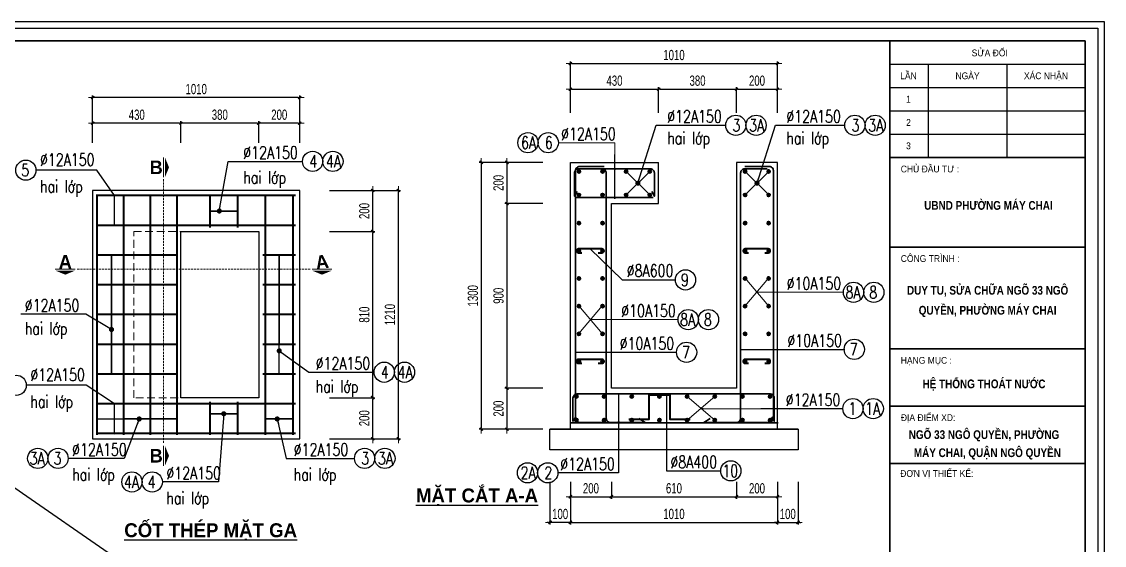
# Model space of a CAD drawing. Header units: inches. Extents: x 144032 to 217447, y 5454 to 57833.
# Drawn here: x 181920 to 187200, y 40183 to 42735 of the extents above; entities that cross this region are included whole.
import ezdxf
from ezdxf.enums import TextEntityAlignment as Align

# ---------------------------------------------------------------- set-up
doc = ezdxf.new("R2010")
doc.units = ezdxf.units.IN
doc.header["$MEASUREMENT"] = 0
doc.linetypes.add('HIDDEN', pattern=[0.375, 0.25, -0.125])
for name, color, linetype in [('BT7-THAY', 7, 'Continuous'), ('ENTTNTHIETKE1', 2, 'Continuous'), ('KHUNGTEN', 5, 'Continuous'), ('T.bao', 6, 'Continuous'), ('TXT', 5, 'Continuous')]:
    doc.layers.add(name, color=color, linetype=linetype)
doc.layers.add('KCS_Plotter', color=11, linetype='Continuous', plot=False)
for name, color, linetype, lineweight in [('LC Dim', 8, 'Continuous', 18), ('LC Hatch', 252, 'Continuous', 9), ('LC Khac', 4, 'Continuous', 9), ('LC MANH DUT', 35, 'HIDDEN', 5), ('LC Net dam 1', 30, 'Continuous', 30), ('LC Net dam2', 6, 'Continuous', 40), ('LC Net manh', 9, 'Continuous', 5), ('LC Net thay', 7, 'Continuous', 25), ('LC Text2', 7, 'Continuous', 25), ('THEP', 1, 'Continuous', 35)]:
    doc.layers.add(name, color=color, linetype=linetype, lineweight=lineweight)
doc.styles.add('HOATBIF', font='hoatbif.shx', dxfattribs={"width": 0.7})
doc.styles.add('LC 1', font='')
doc.styles.add('LC 3', font='vnsimli.shx', dxfattribs={"width": 0.75})
doc.styles.add('T2', font='', dxfattribs={"width": 0.8})
doc.styles.add('VnAvantH-B', font='')
doc.styles.get('LC 1').set_extended_font_data('.VnAvantH', bold=True)
doc.styles.get('T2').set_extended_font_data('.VnArialH')
doc.styles.get('VnAvantH-B').set_extended_font_data('.VnAvantH', bold=True)
doc.dimstyles.new('1-100(1-25)', dxfattribs={"dimscale": 25, "dimtxt": 2.5, "dimasz": 0.35, "dimexe": 0.5, "dimexo": 0, "dimgap": 0.8, "dimtad": 1, "dimdec": 0, "dimzin": 0, "dimdsep": 46, "dimtxsty": 'HOATBIF', "dimblk1": 'DOT', "dimblk2": 'DOT', "dimsah": 1, "dimcen": -1, "dimdle": 1, "dimclrd": 256, "dimclre": 256, "dimclrt": 4, "dimadec": 3, "dimazin": 2, "dimtfac": 0.333333, "dimtdec": 0, "dimtix": 1, "dimtmove": 2, "dimatfit": 3, "dimldrblk": 'DOT', "dimfxl": 1, "dimtvp": 0.833333, "dimtolj": 1, "dimtzin": 0, "dimarcsym": 0})

# ---------------------------------------------------------------- blocks, each defined once
blk = doc.blocks.new('TIEUDE2')
at = {"layer": 'LC Text2', "color": 7, "style": 'LC 1'}
blk.add_attdef('%%UTIªU§Ò', text='', height=3.5, dxfattribs=at).set_placement((0, 0), align=Align.BOTTOM_CENTER)
blk.add_attdef('TL', text='', height=2.2, dxfattribs=at).set_placement((0, -1.8), align=Align.TOP_CENTER)
blk = doc.blocks.new('*U197')
at = {"layer": 'LC Khac', "color": 1, "ltscale": 2}
for p, q in [((0, 485), (0, 0)), ((0, -5774), (0, -6260))]:
    blk.add_line(p, q, dxfattribs=at)
for points in [[(134, 243, 0, 471, 0), (37, 243, 275, 275, 0)], [(134, -6017, 0, 471, 0), (37, -6017, 275, 275, 0)]]:
    blk.add_lwpolyline(points, format="xyseb", dxfattribs=at)
at = {"layer": 'LC MANH DUT', "ltscale": 200}
blk.add_line((0, -49), (0, -5730), dxfattribs=at)
at = {"ltscale": 2, "style": 'LC 1'}
for p in [(-179, 243), (-179, -6017)]:
    blk.add_attdef('LC', text='', height=330, dxfattribs=at).set_placement(p, align=Align.MIDDLE_CENTER)
blk = doc.blocks.new('DOT')
at = {"layer": 'LC Dim'}
blk.add_line((-3, 0), (3, 0), dxfattribs=at)
at = {"layer": 'LC Dim', "color": 4}
blk.add_line((-1, -1), (1, 1), dxfattribs=at)
blk.add_lwpolyline([(0.5, 1), (-1, -0.5), (-0.5, -1), (1, 0.5)], close=True, dxfattribs=at)
blk = doc.blocks.new('*D198')
at = {"layer": 'Defpoints', "color": 0, "transparency": 16777216}
for p in [(183076, 42240.7), (183076, 42145.7), (183276, 42145.7)]:
    blk.add_point(p, dxfattribs=at)
at = {"layer": 'LC Dim', "lineweight": -2, "transparency": 16777216}
for p, q in [((183076, 42145.7), (183076, 42250.7)), ((183276, 42145.7), (183276, 42250.7)), ((183269, 42240.7), (183083, 42240.7))]:
    blk.add_line(p, q, dxfattribs=at)
at = {"layer": 'LC Dim', "lineweight": -2, "transparency": 16777216, "xscale": 7, "yscale": 7, "zscale": 7, "rotation": 180}
blk.add_blockref('DOT', (183076, 42240.7), dxfattribs=at)
at = {"layer": 'LC Dim', "lineweight": -2, "transparency": 16777216, "xscale": 7, "yscale": 7, "zscale": 7}
blk.add_blockref('DOT', (183276, 42240.7), dxfattribs=at)
at = {"layer": 'LC Dim', "color": 4, "transparency": 16777216, "insert": (183176, 42281.7), "char_height": 50, "attachment_point": 5, "style": 'HOATBIF'}
blk.add_mtext('\\A1;200', dxfattribs=at)
blk = doc.blocks.new('_Dot')
at = {"color": 0, "linetype": 'ByBlock', "lineweight": -2}
blk.add_line((-0.5, 0), (-1, 0), dxfattribs=at)
at = {"color": 0, "linetype": 'ByBlock', "const_width": 0.5}
blk.add_lwpolyline([(-0.25, 0, 1), (0.25, 0, 1)], format="xyb", close=True, dxfattribs=at)
blk = doc.blocks.new('*D199')
at = {"layer": 'Defpoints', "color": 0, "transparency": 16777216}
for p in [(182696, 42240.7), (182696, 42145.7), (183076, 42145.7)]:
    blk.add_point(p, dxfattribs=at)
at = {"layer": 'LC Dim', "lineweight": -2, "transparency": 16777216}
for p, q in [((182696, 42145.7), (182696, 42250.7)), ((183076, 42145.7), (183076, 42250.7)), ((183069, 42240.7), (182703, 42240.7))]:
    blk.add_line(p, q, dxfattribs=at)
at = {"layer": 'LC Dim', "lineweight": -2, "transparency": 16777216, "xscale": 7, "yscale": 7, "zscale": 7, "rotation": 180}
blk.add_blockref('DOT', (182696, 42240.7), dxfattribs=at)
at = {"layer": 'LC Dim', "lineweight": -2, "transparency": 16777216, "xscale": 7, "yscale": 7, "zscale": 7}
blk.add_blockref('DOT', (183076, 42240.7), dxfattribs=at)
at = {"layer": 'LC Dim', "color": 4, "transparency": 16777216, "insert": (182886, 42281.7), "char_height": 50, "attachment_point": 5, "style": 'HOATBIF'}
blk.add_mtext('\\A1;380', dxfattribs=at)
blk = doc.blocks.new('*D200')
at = {"layer": 'Defpoints', "color": 0, "transparency": 16777216}
for p in [(182266, 42240.7), (182266, 42145.7), (182696, 42145.7)]:
    blk.add_point(p, dxfattribs=at)
at = {"layer": 'LC Dim', "lineweight": -2, "transparency": 16777216}
for p, q in [((182266, 42145.7), (182266, 42250.7)), ((182696, 42145.7), (182696, 42250.7)), ((182689, 42240.7), (182273, 42240.7))]:
    blk.add_line(p, q, dxfattribs=at)
at = {"layer": 'LC Dim', "lineweight": -2, "transparency": 16777216, "xscale": 7, "yscale": 7, "zscale": 7, "rotation": 180}
blk.add_blockref('DOT', (182266, 42240.7), dxfattribs=at)
at = {"layer": 'LC Dim', "lineweight": -2, "transparency": 16777216, "xscale": 7, "yscale": 7, "zscale": 7}
blk.add_blockref('DOT', (182696, 42240.7), dxfattribs=at)
at = {"layer": 'LC Dim', "color": 4, "transparency": 16777216, "insert": (182481, 42281.7), "char_height": 50, "attachment_point": 5, "style": 'HOATBIF'}
blk.add_mtext('\\A1;430', dxfattribs=at)
blk = doc.blocks.new('*D201')
at = {"layer": 'Defpoints', "color": 0, "transparency": 16777216}
for p in [(182266, 42365.7), (182266, 42145.7), (183276, 42145.7)]:
    blk.add_point(p, dxfattribs=at)
at = {"layer": 'LC Dim', "lineweight": -2, "transparency": 16777216}
for p, q in [((182266, 42145.7), (182266, 42375.7)), ((183269, 42365.7), (182273, 42365.7)), ((183276, 42145.7), (183276, 42375.7))]:
    blk.add_line(p, q, dxfattribs=at)
at = {"layer": 'LC Dim', "lineweight": -2, "transparency": 16777216, "xscale": 7, "yscale": 7, "zscale": 7, "rotation": 180}
blk.add_blockref('DOT', (182266, 42365.7), dxfattribs=at)
at = {"layer": 'LC Dim', "lineweight": -2, "transparency": 16777216, "xscale": 7, "yscale": 7, "zscale": 7}
blk.add_blockref('DOT', (183276, 42365.7), dxfattribs=at)
at = {"layer": 'LC Dim', "color": 4, "transparency": 16777216, "insert": (182771, 42406.7), "char_height": 50, "attachment_point": 5, "style": 'HOATBIF'}
blk.add_mtext('\\A1;1010', dxfattribs=at)
blk = doc.blocks.new('*D202')
at = {"layer": 'Defpoints', "color": 0, "transparency": 16777216}
for p in [(183421, 40902.7), (183632, 40902.7), (183421, 40702.7)]:
    blk.add_point(p, dxfattribs=at)
at = {"layer": 'LC Dim', "lineweight": -2, "transparency": 16777216}
for p, q in [((183421, 40902.7), (183642, 40902.7)), ((183632, 40709.7), (183632, 40895.7)), ((183421, 40702.7), (183642, 40702.7))]:
    blk.add_line(p, q, dxfattribs=at)
at = {"layer": 'LC Dim', "lineweight": -2, "transparency": 16777216, "xscale": 7, "yscale": 7, "zscale": 7}
for p, rotation in [((183632, 40902.7), 90), ((183632, 40702.7), 270)]:
    blk.add_blockref('DOT', p, dxfattribs=dict(at, rotation=rotation))
at = {"layer": 'LC Dim', "color": 4, "transparency": 16777216, "insert": (183591, 40802.7), "char_height": 50, "attachment_point": 5, "rotation": 90, "style": 'HOATBIF'}
blk.add_mtext('\\A1;200', dxfattribs=at)
blk = doc.blocks.new('*D203')
at = {"layer": 'Defpoints', "color": 0, "transparency": 16777216}
for p in [(183421, 41712.7), (183632, 41712.7), (183421, 40902.7)]:
    blk.add_point(p, dxfattribs=at)
at = {"layer": 'LC Dim', "lineweight": -2, "transparency": 16777216}
for p, q in [((183421, 41712.7), (183642, 41712.7)), ((183632, 40909.7), (183632, 41705.7)), ((183421, 40902.7), (183642, 40902.7))]:
    blk.add_line(p, q, dxfattribs=at)
at = {"layer": 'LC Dim', "lineweight": -2, "transparency": 16777216, "xscale": 7, "yscale": 7, "zscale": 7}
for p, rotation in [((183632, 41712.7), 90), ((183632, 40902.7), 270)]:
    blk.add_blockref('DOT', p, dxfattribs=dict(at, rotation=rotation))
at = {"layer": 'LC Dim', "color": 4, "transparency": 16777216, "insert": (183591, 41307.7), "char_height": 50, "attachment_point": 5, "rotation": 90, "style": 'HOATBIF'}
blk.add_mtext('\\A1;810', dxfattribs=at)
blk = doc.blocks.new('*D204')
at = {"layer": 'Defpoints', "color": 0, "transparency": 16777216}
for p in [(183421, 41912.7), (183632, 41912.7), (183421, 41712.7)]:
    blk.add_point(p, dxfattribs=at)
at = {"layer": 'LC Dim', "lineweight": -2, "transparency": 16777216}
for p, q in [((183421, 41912.7), (183642, 41912.7)), ((183632, 41719.7), (183632, 41905.7)), ((183421, 41712.7), (183642, 41712.7))]:
    blk.add_line(p, q, dxfattribs=at)
at = {"layer": 'LC Dim', "lineweight": -2, "transparency": 16777216, "xscale": 7, "yscale": 7, "zscale": 7}
for p, rotation in [((183632, 41912.7), 90), ((183632, 41712.7), 270)]:
    blk.add_blockref('DOT', p, dxfattribs=dict(at, rotation=rotation))
at = {"layer": 'LC Dim', "color": 4, "transparency": 16777216, "insert": (183591, 41812.7), "char_height": 50, "attachment_point": 5, "rotation": 90, "style": 'HOATBIF'}
blk.add_mtext('\\A1;200', dxfattribs=at)
blk = doc.blocks.new('*D205')
at = {"layer": 'Defpoints', "color": 0, "transparency": 16777216}
for p in [(183421, 41912.7), (183757, 41912.7), (183421, 40702.7)]:
    blk.add_point(p, dxfattribs=at)
at = {"layer": 'LC Dim', "lineweight": -2, "transparency": 16777216}
for p, q in [((183421, 41912.7), (183767, 41912.7)), ((183757, 40709.7), (183757, 41905.7)), ((183421, 40702.7), (183767, 40702.7))]:
    blk.add_line(p, q, dxfattribs=at)
at = {"layer": 'LC Dim', "lineweight": -2, "transparency": 16777216, "xscale": 7, "yscale": 7, "zscale": 7}
for p, rotation in [((183757, 41912.7), 90), ((183757, 40702.7), 270)]:
    blk.add_blockref('DOT', p, dxfattribs=dict(at, rotation=rotation))
at = {"layer": 'LC Dim', "color": 4, "transparency": 16777216, "insert": (183716, 41307.7), "char_height": 50, "attachment_point": 5, "rotation": 90, "style": 'HOATBIF'}
blk.add_mtext('\\A1;1210', dxfattribs=at)
blk = doc.blocks.new('*U6')
at = {"layer": 'THEP', "ltscale": 0.2}
blk.add_hatch(color=256, dxfattribs=at).paths.add_polyline_path([(0, -8, 1), (0, 8, 1)])
blk.add_circle((0, 0), 8, dxfattribs=at)
blk = doc.blocks.new('*U206')
at = {"layer": 'LC Hatch', "color": 0, "linetype": 'ByBlock', "lineweight": -2, "transparency": 16777216}
for p in [(0, 57.5), (0, -57.5)]:
    blk.add_blockref('*U6', p, dxfattribs=at)
blk = doc.blocks.new('*U207')
at = {"layer": 'LC Dim', "color": 0, "linetype": 'ByBlock', "lineweight": -2, "transparency": 16777216}
for p in [(0, 0), (135, 0), (270, 0), (405, 0), (540, 0), (675, 0), (810, 0), (945, 0)]:
    blk.add_blockref('*U206', p, dxfattribs=at)
blk = doc.blocks.new('*U208')
at = {"layer": 'LC Hatch', "color": 0, "linetype": 'ByBlock', "lineweight": -2, "transparency": 16777216}
for p in [(0, 57.5), (0, -57.5)]:
    blk.add_blockref('*U6', p, dxfattribs=at)
blk = doc.blocks.new('*U209')
at = {"layer": 'LC Dim', "color": 0, "linetype": 'ByBlock', "lineweight": -2, "transparency": 16777216}
for p in [(0, 0), (135, 0), (270, 0), (405, 0), (540, 0), (675, 0)]:
    blk.add_blockref('*U208', p, dxfattribs=at)
blk = doc.blocks.new('*U210')
at = {"layer": 'LC Hatch', "color": 0, "linetype": 'ByBlock', "lineweight": -2, "transparency": 16777216}
for p in [(0, 57.5), (0, -57.5)]:
    blk.add_blockref('*U6', p, dxfattribs=at)
blk = doc.blocks.new('*U211')
at = {"layer": 'LC Dim', "color": 0, "linetype": 'ByBlock', "lineweight": -2, "transparency": 16777216}
for p in [(0, 0), (135, 0), (270, 0), (405, 0), (540, 0), (675, 0)]:
    blk.add_blockref('*U210', p, dxfattribs=at)
blk = doc.blocks.new('*U8')
at = {"layer": 'THEP', "ltscale": 0.2}
blk.add_hatch(color=256, dxfattribs=at).paths.add_polyline_path([(0, -8, 1), (0, 8, 1)])
blk.add_circle((0, 0), 8, dxfattribs=at)
blk = doc.blocks.new('*U9')
at = {"layer": 'LC Hatch', "color": 0, "linetype": 'ByBlock', "lineweight": -2, "transparency": 16777216}
for p in [(0, 115), (0, 0)]:
    blk.add_blockref('*U8', p, dxfattribs=at)
blk = doc.blocks.new('*U7')
at = {"layer": 'LC Net dam2', "ltscale": 0.2}
blk.add_lwpolyline([(-39.8, -9.5), (-56.7, -9.5, -1), (-56.7, 9.5), (56.7, 9.5, -1), (56.7, -9.5), (39.8, -9.5)], format="xyb", dxfattribs=at)
blk = doc.blocks.new('*D514')
at = {"layer": 'Defpoints', "color": 0, "transparency": 16777216}
for p in [(185025.9, 42406.6), (184595.9, 42290.6), (185025.9, 42290.6)]:
    blk.add_point(p, dxfattribs=at)
at = {"layer": 'LC Dim', "lineweight": -2, "transparency": 16777216}
for p, q in [((184595.9, 42290.6), (184595.9, 42416.6)), ((184602.9, 42406.6), (185018.9, 42406.6)), ((185025.9, 42290.6), (185025.9, 42416.6))]:
    blk.add_line(p, q, dxfattribs=at)
at = {"layer": 'LC Dim', "lineweight": -2, "transparency": 16777216, "xscale": 7, "yscale": 7, "zscale": 7, "rotation": 180}
blk.add_blockref('DOT', (184595.9, 42406.6), dxfattribs=at)
at = {"layer": 'LC Dim', "lineweight": -2, "transparency": 16777216, "xscale": 7, "yscale": 7, "zscale": 7}
blk.add_blockref('DOT', (185025.9, 42406.6), dxfattribs=at)
at = {"layer": 'LC Dim', "color": 4, "transparency": 16777216, "insert": (184810.9, 42447.6), "char_height": 50, "attachment_point": 5, "style": 'HOATBIF'}
blk.add_mtext('\\A1;430', dxfattribs=at)
blk = doc.blocks.new('*D515')
at = {"layer": 'Defpoints', "color": 0, "transparency": 16777216}
for p in [(185405.9, 42406.6), (185025.9, 42290.6), (185405.9, 42290.6)]:
    blk.add_point(p, dxfattribs=at)
at = {"layer": 'LC Dim', "lineweight": -2, "transparency": 16777216}
for p, q in [((185025.9, 42290.6), (185025.9, 42416.6)), ((185032.9, 42406.6), (185398.9, 42406.6)), ((185405.9, 42290.6), (185405.9, 42416.6))]:
    blk.add_line(p, q, dxfattribs=at)
at = {"layer": 'LC Dim', "lineweight": -2, "transparency": 16777216, "xscale": 7, "yscale": 7, "zscale": 7, "rotation": 180}
blk.add_blockref('DOT', (185025.9, 42406.6), dxfattribs=at)
at = {"layer": 'LC Dim', "lineweight": -2, "transparency": 16777216, "xscale": 7, "yscale": 7, "zscale": 7}
blk.add_blockref('DOT', (185405.9, 42406.6), dxfattribs=at)
at = {"layer": 'LC Dim', "color": 4, "transparency": 16777216, "insert": (185215.9, 42447.6), "char_height": 50, "attachment_point": 5, "style": 'HOATBIF'}
blk.add_mtext('\\A1;380', dxfattribs=at)
blk = doc.blocks.new('*D516')
at = {"layer": 'Defpoints', "color": 0, "transparency": 16777216}
for p in [(185605.9, 42406.6), (185405.9, 42290.6), (185605.9, 42290.6)]:
    blk.add_point(p, dxfattribs=at)
at = {"layer": 'LC Dim', "lineweight": -2, "transparency": 16777216}
for p, q in [((185405.9, 42290.6), (185405.9, 42416.6)), ((185412.9, 42406.6), (185598.9, 42406.6)), ((185605.9, 42290.6), (185605.9, 42416.6))]:
    blk.add_line(p, q, dxfattribs=at)
at = {"layer": 'LC Dim', "lineweight": -2, "transparency": 16777216, "xscale": 7, "yscale": 7, "zscale": 7, "rotation": 180}
blk.add_blockref('DOT', (185405.9, 42406.6), dxfattribs=at)
at = {"layer": 'LC Dim', "lineweight": -2, "transparency": 16777216, "xscale": 7, "yscale": 7, "zscale": 7}
blk.add_blockref('DOT', (185605.9, 42406.6), dxfattribs=at)
at = {"layer": 'LC Dim', "color": 4, "transparency": 16777216, "insert": (185505.9, 42447.6), "char_height": 50, "attachment_point": 5, "style": 'HOATBIF'}
blk.add_mtext('\\A1;200', dxfattribs=at)
blk = doc.blocks.new('*D517')
at = {"layer": 'Defpoints', "color": 0, "transparency": 16777216}
for p in [(185605.9, 42531.6), (184595.9, 42290.6), (185605.9, 42290.6)]:
    blk.add_point(p, dxfattribs=at)
at = {"layer": 'LC Dim', "lineweight": -2, "transparency": 16777216}
for p, q in [((184595.9, 42290.6), (184595.9, 42541.6)), ((184602.9, 42531.6), (185598.9, 42531.6)), ((185605.9, 42290.6), (185605.9, 42541.6))]:
    blk.add_line(p, q, dxfattribs=at)
at = {"layer": 'LC Dim', "lineweight": -2, "transparency": 16777216, "xscale": 7, "yscale": 7, "zscale": 7, "rotation": 180}
blk.add_blockref('DOT', (184595.9, 42531.6), dxfattribs=at)
at = {"layer": 'LC Dim', "lineweight": -2, "transparency": 16777216, "xscale": 7, "yscale": 7, "zscale": 7}
blk.add_blockref('DOT', (185605.9, 42531.6), dxfattribs=at)
at = {"layer": 'LC Dim', "color": 4, "transparency": 16777216, "insert": (185100.9, 42572.6), "char_height": 50, "attachment_point": 5, "style": 'HOATBIF'}
blk.add_mtext('\\A1;1010', dxfattribs=at)
blk = doc.blocks.new('*D518')
at = {"layer": 'Defpoints', "color": 0, "transparency": 16777216}
for p in [(184461.9, 42049.6), (184286.4, 41849.6), (184461.9, 41849.6)]:
    blk.add_point(p, dxfattribs=at)
at = {"layer": 'LC Dim', "lineweight": -2, "transparency": 16777216}
for p, q in [((184461.9, 42049.6), (184276.4, 42049.6)), ((184286.4, 42042.6), (184286.4, 41856.6)), ((184461.9, 41849.6), (184276.4, 41849.6))]:
    blk.add_line(p, q, dxfattribs=at)
at = {"layer": 'LC Dim', "lineweight": -2, "transparency": 16777216, "xscale": 7, "yscale": 7, "zscale": 7}
for p, rotation in [((184286.4, 42049.6), 90), ((184286.4, 41849.6), 270)]:
    blk.add_blockref('DOT', p, dxfattribs=dict(at, rotation=rotation))
at = {"layer": 'LC Dim', "color": 4, "transparency": 16777216, "insert": (184245.4, 41949.6), "char_height": 50, "attachment_point": 5, "rotation": 90, "style": 'HOATBIF'}
blk.add_mtext('\\A1;200', dxfattribs=at)
blk = doc.blocks.new('*D519')
at = {"layer": 'Defpoints', "color": 0, "transparency": 16777216}
for p in [(184461.9, 41849.6), (184286.4, 40949.6), (184461.9, 40949.6)]:
    blk.add_point(p, dxfattribs=at)
at = {"layer": 'LC Dim', "lineweight": -2, "transparency": 16777216}
for p, q in [((184461.9, 41849.6), (184276.4, 41849.6)), ((184286.4, 41842.6), (184286.4, 40956.6)), ((184461.9, 40949.6), (184276.4, 40949.6))]:
    blk.add_line(p, q, dxfattribs=at)
at = {"layer": 'LC Dim', "lineweight": -2, "transparency": 16777216, "xscale": 7, "yscale": 7, "zscale": 7}
for p, rotation in [((184286.4, 41849.6), 90), ((184286.4, 40949.6), 270)]:
    blk.add_blockref('DOT', p, dxfattribs=dict(at, rotation=rotation))
at = {"layer": 'LC Dim', "color": 4, "transparency": 16777216, "insert": (184245.4, 41399.6), "char_height": 50, "attachment_point": 5, "rotation": 90, "style": 'HOATBIF'}
blk.add_mtext('\\A1;900', dxfattribs=at)
blk = doc.blocks.new('*D520')
at = {"layer": 'Defpoints', "color": 0, "transparency": 16777216}
for p in [(184461.9, 40949.6), (184286.4, 40749.6), (184461.9, 40749.6)]:
    blk.add_point(p, dxfattribs=at)
at = {"layer": 'LC Dim', "lineweight": -2, "transparency": 16777216}
for p, q in [((184461.9, 40949.6), (184276.4, 40949.6)), ((184286.4, 40942.6), (184286.4, 40756.6)), ((184461.9, 40749.6), (184276.4, 40749.6))]:
    blk.add_line(p, q, dxfattribs=at)
at = {"layer": 'LC Dim', "lineweight": -2, "transparency": 16777216, "xscale": 7, "yscale": 7, "zscale": 7}
for p, rotation in [((184286.4, 40949.6), 90), ((184286.4, 40749.6), 270)]:
    blk.add_blockref('DOT', p, dxfattribs=dict(at, rotation=rotation))
at = {"layer": 'LC Dim', "color": 4, "transparency": 16777216, "insert": (184245.4, 40849.6), "char_height": 50, "attachment_point": 5, "rotation": 90, "style": 'HOATBIF'}
blk.add_mtext('\\A1;200', dxfattribs=at)
blk = doc.blocks.new('*D521')
at = {"layer": 'Defpoints', "color": 0, "transparency": 16777216}
for p in [(184461.9, 42049.6), (184161.4, 40749.6), (184461.9, 40749.6)]:
    blk.add_point(p, dxfattribs=at)
at = {"layer": 'LC Dim', "lineweight": -2, "transparency": 16777216}
for p, q in [((184461.9, 42049.6), (184151.4, 42049.6)), ((184161.4, 42042.6), (184161.4, 40756.6)), ((184461.9, 40749.6), (184151.4, 40749.6))]:
    blk.add_line(p, q, dxfattribs=at)
at = {"layer": 'LC Dim', "lineweight": -2, "transparency": 16777216, "xscale": 7, "yscale": 7, "zscale": 7}
for p, rotation in [((184161.4, 42049.6), 90), ((184161.4, 40749.6), 270)]:
    blk.add_blockref('DOT', p, dxfattribs=dict(at, rotation=rotation))
at = {"layer": 'LC Dim', "color": 4, "transparency": 16777216, "insert": (184120.4, 41399.6), "char_height": 50, "attachment_point": 5, "rotation": 90, "style": 'HOATBIF'}
blk.add_mtext('\\A1;1300', dxfattribs=at)
blk = doc.blocks.new('*D522')
at = {"layer": 'Defpoints', "color": 0, "transparency": 16777216}
for p in [(184595.9, 40492.5), (184795.9, 40492.5), (184795.9, 40420.1)]:
    blk.add_point(p, dxfattribs=at)
at = {"layer": 'LC Dim', "lineweight": -2, "transparency": 16777216}
for p, q in [((184595.9, 40492.5), (184595.9, 40410.1)), ((184795.9, 40492.5), (184795.9, 40410.1)), ((184602.9, 40420.1), (184788.9, 40420.1))]:
    blk.add_line(p, q, dxfattribs=at)
at = {"layer": 'LC Dim', "lineweight": -2, "transparency": 16777216, "xscale": 7, "yscale": 7, "zscale": 7, "rotation": 180}
blk.add_blockref('DOT', (184595.9, 40420.1), dxfattribs=at)
at = {"layer": 'LC Dim', "lineweight": -2, "transparency": 16777216, "xscale": 7, "yscale": 7, "zscale": 7}
blk.add_blockref('DOT', (184795.9, 40420.1), dxfattribs=at)
at = {"layer": 'LC Dim', "color": 4, "transparency": 16777216, "insert": (184695.9, 40461.1), "char_height": 50, "attachment_point": 5, "style": 'HOATBIF'}
blk.add_mtext('\\A1;200', dxfattribs=at)
blk = doc.blocks.new('*D523')
at = {"layer": 'Defpoints', "color": 0, "transparency": 16777216}
for p in [(184795.9, 40492.5), (185405.9, 40492.5), (185405.9, 40420.1)]:
    blk.add_point(p, dxfattribs=at)
at = {"layer": 'LC Dim', "lineweight": -2, "transparency": 16777216}
for p, q in [((184795.9, 40492.5), (184795.9, 40410.1)), ((185405.9, 40492.5), (185405.9, 40410.1)), ((184802.9, 40420.1), (185398.9, 40420.1))]:
    blk.add_line(p, q, dxfattribs=at)
at = {"layer": 'LC Dim', "lineweight": -2, "transparency": 16777216, "xscale": 7, "yscale": 7, "zscale": 7, "rotation": 180}
blk.add_blockref('DOT', (184795.9, 40420.1), dxfattribs=at)
at = {"layer": 'LC Dim', "lineweight": -2, "transparency": 16777216, "xscale": 7, "yscale": 7, "zscale": 7}
blk.add_blockref('DOT', (185405.9, 40420.1), dxfattribs=at)
at = {"layer": 'LC Dim', "color": 4, "transparency": 16777216, "insert": (185100.9, 40461.1), "char_height": 50, "attachment_point": 5, "style": 'HOATBIF'}
blk.add_mtext('\\A1;610', dxfattribs=at)
blk = doc.blocks.new('*D524')
at = {"layer": 'Defpoints', "color": 0, "transparency": 16777216}
for p in [(185405.9, 40492.5), (185605.9, 40492.5), (185605.9, 40420.1)]:
    blk.add_point(p, dxfattribs=at)
at = {"layer": 'LC Dim', "lineweight": -2, "transparency": 16777216}
for p, q in [((185405.9, 40492.5), (185405.9, 40410.1)), ((185605.9, 40492.5), (185605.9, 40410.1)), ((185412.9, 40420.1), (185598.9, 40420.1))]:
    blk.add_line(p, q, dxfattribs=at)
at = {"layer": 'LC Dim', "lineweight": -2, "transparency": 16777216, "xscale": 7, "yscale": 7, "zscale": 7, "rotation": 180}
blk.add_blockref('DOT', (185405.9, 40420.1), dxfattribs=at)
at = {"layer": 'LC Dim', "lineweight": -2, "transparency": 16777216, "xscale": 7, "yscale": 7, "zscale": 7}
blk.add_blockref('DOT', (185605.9, 40420.1), dxfattribs=at)
at = {"layer": 'LC Dim', "color": 4, "transparency": 16777216, "insert": (185505.9, 40461.1), "char_height": 50, "attachment_point": 5, "style": 'HOATBIF'}
blk.add_mtext('\\A1;200', dxfattribs=at)
blk = doc.blocks.new('*D525')
at = {"layer": 'Defpoints', "color": 0, "transparency": 16777216}
for p in [(184595.9, 40492.5), (185605.9, 40492.5), (185605.9, 40295.1)]:
    blk.add_point(p, dxfattribs=at)
at = {"layer": 'LC Dim', "lineweight": -2, "transparency": 16777216}
for p, q in [((184595.9, 40492.5), (184595.9, 40285.1)), ((185605.9, 40492.5), (185605.9, 40285.1)), ((184602.9, 40295.1), (185598.9, 40295.1))]:
    blk.add_line(p, q, dxfattribs=at)
at = {"layer": 'LC Dim', "lineweight": -2, "transparency": 16777216, "xscale": 7, "yscale": 7, "zscale": 7, "rotation": 180}
blk.add_blockref('DOT', (184595.9, 40295.1), dxfattribs=at)
at = {"layer": 'LC Dim', "lineweight": -2, "transparency": 16777216, "xscale": 7, "yscale": 7, "zscale": 7}
blk.add_blockref('DOT', (185605.9, 40295.1), dxfattribs=at)
at = {"layer": 'LC Dim', "color": 4, "transparency": 16777216, "insert": (185100.9, 40336.1), "char_height": 50, "attachment_point": 5, "style": 'HOATBIF'}
blk.add_mtext('\\A1;1010', dxfattribs=at)
blk = doc.blocks.new('*D526')
at = {"layer": 'Defpoints', "color": 0, "transparency": 16777216}
for p in [(185605.9, 40492.5), (185705.9, 40492.5), (185705.9, 40295.1)]:
    blk.add_point(p, dxfattribs=at)
at = {"layer": 'LC Dim', "lineweight": -2, "transparency": 16777216}
for p, q in [((185605.9, 40492.5), (185605.9, 40285.1)), ((185705.9, 40492.5), (185705.9, 40285.1)), ((185598.9, 40295.1), (185591.9, 40295.1)), ((185605.9, 40295.1), (185705.9, 40295.1)), ((185712.9, 40295.1), (185719.9, 40295.1))]:
    blk.add_line(p, q, dxfattribs=at)
at = {"layer": 'LC Dim', "lineweight": -2, "transparency": 16777216, "xscale": 7, "yscale": 7, "zscale": 7}
blk.add_blockref('DOT', (185605.9, 40295.1), dxfattribs=at)
at = {"layer": 'LC Dim', "lineweight": -2, "transparency": 16777216, "xscale": 7, "yscale": 7, "zscale": 7, "rotation": 180}
blk.add_blockref('DOT', (185705.9, 40295.1), dxfattribs=at)
at = {"layer": 'LC Dim', "color": 4, "transparency": 16777216, "insert": (185655.9, 40336.1), "char_height": 50, "attachment_point": 5, "style": 'HOATBIF'}
blk.add_mtext('\\A1;100', dxfattribs=at)
blk = doc.blocks.new('*D527')
at = {"layer": 'Defpoints', "color": 0, "transparency": 16777216}
for p in [(184495.9, 40492.5), (184595.9, 40492.5), (184495.9, 40295.1)]:
    blk.add_point(p, dxfattribs=at)
at = {"layer": 'LC Dim', "lineweight": -2, "transparency": 16777216}
for p, q in [((184495.9, 40492.5), (184495.9, 40285.1)), ((184595.9, 40492.5), (184595.9, 40285.1)), ((184488.9, 40295.1), (184481.9, 40295.1)), ((184595.9, 40295.1), (184495.9, 40295.1)), ((184602.9, 40295.1), (184609.9, 40295.1))]:
    blk.add_line(p, q, dxfattribs=at)
at = {"layer": 'LC Dim', "lineweight": -2, "transparency": 16777216, "xscale": 7, "yscale": 7, "zscale": 7}
blk.add_blockref('DOT', (184495.9, 40295.1), dxfattribs=at)
at = {"layer": 'LC Dim', "lineweight": -2, "transparency": 16777216, "xscale": 7, "yscale": 7, "zscale": 7, "rotation": 180}
blk.add_blockref('DOT', (184595.9, 40295.1), dxfattribs=at)
at = {"layer": 'LC Dim', "color": 4, "transparency": 16777216, "insert": (184545.9, 40336.1), "char_height": 50, "attachment_point": 5, "style": 'HOATBIF'}
blk.add_mtext('\\A1;100', dxfattribs=at)
blk = doc.blocks.new('*U529')
at = {"layer": 'LC Khac', "color": 1, "ltscale": 2}
for p, q in [((0, 485), (0, 0)), ((0, -6542), (0, -7028))]:
    blk.add_line(p, q, dxfattribs=at)
for points in [[(134, 243, 0, 471, 0), (37, 243, 275, 275, 0)], [(134, -6785, 0, 471, 0), (37, -6785, 275, 275, 0)]]:
    blk.add_lwpolyline(points, format="xyseb", dxfattribs=at)
at = {"layer": 'LC MANH DUT', "ltscale": 200}
blk.add_line((0, -49), (0, -6499), dxfattribs=at)
at = {"ltscale": 2, "style": 'LC 1'}
for p in [(-179, 243), (-179, -6785)]:
    blk.add_attdef('LC', text='', height=330, dxfattribs=at).set_placement(p, align=Align.MIDDLE_CENTER)
blk = doc.blocks.new('khung vpn')
at = {"layer": 'Defpoints'}
for p, q in [((52556.46, -4195.446), (52498.758, -4195.446)), ((52556.46, -4235.276), (52556.46, -4195.446))]:
    blk.add_line(p, q, dxfattribs=at)
at = {"layer": 'KHUNGTEN'}
blk.add_lwpolyline([(52556.243, -4234.885), (52502.048, -4234.885), (52502.048, -4195.662), (52556.243, -4195.662)], close=True, dxfattribs=at)
at = {"layer": 'T.bao'}
for p, q in [((52549.443, -4196.835), (52555.832, -4196.835)), ((52550.703, -4196.835), (52550.703, -4199.885)), ((52553.267, -4196.835), (52553.267, -4199.885)), ((52549.443, -4197.598), (52555.832, -4197.598)), ((52549.443, -4198.36), (52555.832, -4198.36)), ((52549.443, -4199.123), (52555.832, -4199.123))]:
    blk.add_line(p, q, dxfattribs=at)
at = {"layer": 'THEP'}
for p, q in [((52549.443, -4199.885), (52555.832, -4199.885)), ((52549.443, -4202.81), (52555.832, -4202.81)), ((52549.443, -4206.138), (52555.832, -4206.138)), ((52549.443, -4208.009), (52555.832, -4208.009)), ((52549.443, -4209.881), (52555.832, -4209.881))]:
    blk.add_line(p, q, dxfattribs=at)
for points in [[(52555.832, -4234.474), (52502.459, -4234.474), (52502.459, -4196.073), (52555.832, -4196.073)], [(52555.832, -4196.073), (52555.832, -4234.474), (52549.443, -4234.474), (52549.443, -4196.073)]]:
    blk.add_lwpolyline(points, close=True, dxfattribs=at)
at = {"layer": 'TXT', "linetype": 'Continuous'}
blk.add_line((52555.832, -4196.073), (52555.832, -4234.474), dxfattribs=at)
at = {"layer": 'BT7-THAY', "linetype": 'ByBlock', "style": 'VnAvantH-B', "width": 0.85}
for s, p in [('ubnd ph\xadêng m¸y chai', (52552.67, -4201.592)), ('hÖ thèng tho¸t n\xadíc', (52552.525, -4207.424)), ('ngâ 33 ng« quyÒn, PH¦êNG', (52552.525, -4209.082)), ('m¸y chai, quËn ng« quyÒn', (52552.634, -4209.673))]:
    blk.add_text(s, height=0.28512, dxfattribs=at).set_placement(p, align=Align.CENTER)
at = {"layer": 'BT7-THAY', "insert": (52552.643, -4204.081), "char_height": 0.28512, "width": 6.5241, "attachment_point": 2, "line_spacing_factor": 1.372151, "style": 'VnAvantH-B'}
blk.add_mtext('{\\W0.85;duy tu, söa ch÷a NGâ 33 ng« quyÒn, PH¦êNG m¸y chai}', dxfattribs=at)
at = {"layer": 'TXT', "linetype": 'Continuous', "style": 'T2', "width": 0.9}
for s, height, p in [('söa ®æi', 0.2218, (52552.713, -4196.577)), ('lÇn', 0.2218, (52550.054, -4197.326)), ('ngµy', 0.2218, (52551.985, -4197.326)), ('x¸c nhËn', 0.2218, (52554.55, -4197.326)), ('1', 0.222, (52550.054, -4198.089)), ('2', 0.222, (52550.054, -4198.851)), ('3', 0.222, (52550.054, -4199.614))]:
    blk.add_text(s, height=height, dxfattribs=at).set_placement(p, align=Align.CENTER)
for s, height, p in [('chñ ®Çu t\xad :', 0.22181, (52549.802, -4200.371)), ('c«ng tr×nh :', 0.22181, (52549.802, -4203.296)), ('h¹ng môc :', 0.2218, (52549.802, -4206.623)), ('®Þa ®iÓm xd:', 0.22181, (52549.806, -4208.494)), ('®¬n vÞ thiÕt kÕ:', 0.22181, (52549.785, -4210.32))]:
    blk.add_text(s, height=height, dxfattribs=at).set_placement(p)

msp = doc.modelspace()

# ---------------------------------------------------------------- linework, layer by layer
at = {"layer": 'KCS_Plotter'}
msp.add_line((178594.4, 42735.4), (187199.7, 36795.1), dxfattribs=at)
at = {"layer": 'LC Dim'}
for p, q in [((184812, 42145.7), (184537.1, 42145.7)), ((184812, 41874.9), (184812, 42145.7)), ((184867.7, 42005.8), (184982.7, 41890.8)), ((184867.7, 41890.8), (184982.7, 42005.8)), ((185448.4, 42005.8), (185563.4, 41890.8)), ((185448.4, 41890.8), (185563.4, 42005.8)), ((185500.6, 41416.5), (185927.6, 41416.5)), ((184694, 41283.5), (185121, 41283.5)), ((185165, 40908.9), (185300, 40793.9)), ((185165, 40793.9), (185300, 40908.9)), ((185524.1, 40849.5), (185924.6, 40849.5))]:
    msp.add_line(p, q, dxfattribs=at)
for points in [[(185447.4, 41486.1), (185562.4, 41351.1)], [(185447.4, 41351.1), (185562.4, 41486.1)], [(184636.5, 41351), (184751.5, 41216)], [(184636.5, 41216), (184751.5, 41351)]]:
    msp.add_lwpolyline(points, dxfattribs=at)
at = {"layer": 'LC MANH DUT', "ltscale": 150}
msp.add_lwpolyline([(183076, 40902.7), (182466, 40902.7), (182466, 41712.7), (183076, 41712.7)], close=True, dxfattribs=at)
at = {"layer": 'LC Net dam 1'}
for points in [[(184595.9, 40749.6), (184595.9, 42049.6)], [(184595.9, 42049.6), (185025.9, 42049.6)], [(185605.9, 40749.6), (185605.9, 42049.6), (185405.9, 42049.6), (185405.9, 40949.6), (184795.9, 40949.6), (184795.9, 41849.6), (185025.9, 41849.6), (185025.9, 42049.6)], [(185705.9, 40749.6), (184495.9, 40749.6), (185705.9, 40749.6), (185705.9, 40649.6), (184495.9, 40649.6), (184495.9, 40749.6)]]:
    msp.add_lwpolyline(points, dxfattribs=at)
at = {"layer": 'LC Net dam2'}
for p, q in [((182286, 41892.7), (182286, 40722.7)), ((183256, 41887.7), (182286, 41887.7)), ((182416, 41892.7), (182416, 40722.7)), ((182546, 41892.7), (182546, 40722.7)), ((182676, 41892.7), (182676, 40722.7)), ((182838, 41892.7), (182838, 41732.7)), ((182973, 41892.7), (182973, 41732.7)), ((183108, 41892.7), (183108, 40722.7)), ((183243, 41892.7), (183243, 40722.7)), ((183256, 41742.7), (182286, 41742.7)), ((182676, 41597.7), (182286, 41597.7)), ((183256, 41597.7), (183096, 41597.7)), ((182676, 41452.7), (182286, 41452.7)), ((183256, 41452.7), (183096, 41452.7)), ((182676, 41307.7), (182286, 41307.7)), ((183256, 41307.7), (183096, 41307.7)), ((182676, 41162.7), (182286, 41162.7)), ((183256, 41162.7), (183096, 41162.7)), ((182676, 41017.7), (182286, 41017.7)), ((183256, 41017.7), (183096, 41017.7)), ((183256, 40872.7), (182286, 40872.7)), ((182838, 40882.7), (182838, 40722.7)), ((182973, 40882.7), (182973, 40722.7)), ((183256, 40727.7), (182286, 40727.7))]:
    msp.add_line(p, q, dxfattribs=at)
msp.add_lwpolyline([(184880.1, 40797.6), (184980.1, 40797.6), (184980.1, 40917.6), (185080.1, 40917.6), (185080.1, 40797.6), (185180.1, 40797.6)], dxfattribs=at)
at = {"layer": 'LC Net thay'}
msp.add_lwpolyline([(183276, 41912.7), (182266, 41912.7), (182266, 40702.7), (183276, 40702.7)], close=True, dxfattribs=at)
at = {"layer": 'LC Text2'}
msp.add_lwpolyline([(183076, 40902.7), (182696, 40902.7), (182696, 41712.7), (183076, 41712.7)], close=True, dxfattribs=at)
at = {"layer": 'LC Text2', "linetype": 'ByBlock'}
for centre in [(185402.6, 42230.4), (185501.3, 42230.4), (185983.3, 42230.4), (186082.1, 42230.4), (184388.9, 42145.7), (184487.7, 42145.7), (183338.9, 42054.7), (183437.7, 42054.7), (181940.2, 42011.7), (185157.3, 41477.1), (185976.9, 41416.5), (186075.7, 41416.5), (185170.4, 41283.5), (185269.2, 41283.5), (185980.4, 41138.6), (185162.5, 41124.1), (183687.9, 41027), (183786.7, 41027), (181893.1, 40963.2), (185974, 40849.5), (186072.8, 40849.5), (181998.3, 40607.2), (182097.1, 40607.2), (183592.4, 40607.2), (183691.2, 40607.2), (184386.7, 40536.8), (184485.5, 40536.8), (185378.2, 40546.4), (182457.7, 40492.2), (182556.5, 40492.2)]:
    msp.add_circle(centre, 49.4, dxfattribs=at)
at = {"layer": 'THEP', "ltscale": 0.2}
for p, q in [((184622.4, 41877.8), (184999, 41877.8)), ((184594.4, 40780.8), (185608.8, 40780.8))]:
    msp.add_line(p, q, dxfattribs=at)
for points in [[(184993.4, 41907.1), (185005.5, 41884.8), (185005.5, 41998.1, 0.414214), (184985.5, 42018.1), (184636.2, 42018.1, 0.414214), (184616.2, 41998.1), (184616.2, 41884.8), (184629.6, 41907.1)], [(184760.9, 42029.6), (184640.9, 42029.6, 0.414214), (184620.9, 42009.6), (184620.9, 40802.2, 0.414214), (184640.9, 40782.2), (184960.9, 40782.2), (184929.4, 40801.1)], [(184640.9, 42017.9), (184750.9, 42017.9, -0.414214), (184770.9, 41997.9), (184770.9, 40802.2, 0.414214), (184790.9, 40782.2)], [(185445.9, 42029.6), (185565.9, 42029.6, -0.414214), (185585.9, 42009.6), (185585.9, 40802.2, -0.414214), (185565.9, 40782.2), (185245.9, 40782.2), (185277.4, 40801.1)], [(185555.9, 42017.9), (185445.9, 42017.9, 0.414214), (185425.9, 41997.9), (185425.9, 40802.2, -0.414214), (185405.9, 40782.2)], [(185578.1, 40810.1), (185590.3, 40787.8), (185590.3, 40901.1, 0.414214), (185570.3, 40921.1), (184628.5, 40921.1, 0.414214), (184608.5, 40901.1), (184608.5, 40787.8), (184621.9, 40810.1)]]:
    msp.add_lwpolyline(points, format="xyb", dxfattribs=at)

# ---------------------------------------------------------------- block references
at = {"layer": 'ENTTNTHIETKE1', "color": 6, "xscale": 149.1374645994381, "yscale": 149.1374645994381, "zscale": 149.1374645994381}
msp.add_blockref('khung vpn', (-7650937.3, 668433.5), dxfattribs=at)
at = {"layer": 'LC Dim', "rotation": 90}
for name, p in [('*U209', (184695.2, 41079.1)), ('*U211', (185505.2, 41079.1))]:
    msp.add_blockref(name, p, dxfattribs=at)
at = {"layer": 'LC Dim', "color": 0, "linetype": 'ByBlock', "lineweight": -2, "transparency": 16777216, "xscale": -1}
for p in [(184691.9, 41618.5), (185504.4, 41618.5), (184691.9, 41080), (185504.4, 41080)]:
    msp.add_blockref('*U7', p, dxfattribs=at)
at = {"layer": 'LC Dim'}
msp.add_blockref('*U207', (184625, 40851.4), dxfattribs=at)
at = {"layer": 'LC Hatch'}
for p in [(184637.7, 41890.8), (184752.7, 41890.8), (184867.7, 41890.8), (184982.7, 41890.8), (185447.7, 41890.8), (185562.7, 41890.8)]:
    msp.add_blockref('*U9', p, dxfattribs=at)
at = {"layer": 'LC Net manh'}
ref = msp.add_blockref('*U529', (182611.6, 41977, 0), dxfattribs=dict(at, xscale=0.2000062016392883, yscale=0.2000062016392883, zscale=0.2000062016392883, rotation=359.999216292062))
ref.add_attrib('LC', 'b', dxfattribs={"layer": '0', "ltscale": 2, "height": 66, "style": 'LC 1'}).set_placement((182575.9, 40619.9, 0), align=Align.MIDDLE_CENTER)
ref.add_attrib('LC', 'b', dxfattribs={"layer": '0', "ltscale": 2, "height": 66, "style": 'LC 1'}).set_placement((182575.9, 42025.5, 0), align=Align.MIDDLE_CENTER)
ref = msp.add_blockref('*U197', (183335.9, 41529.2, 0), dxfattribs=dict(at, xscale=0.2000062016392883, yscale=0.2000062016392883, zscale=0.2000062016392883, rotation=269.999216292062))
ref.add_attrib('LC', 'A', dxfattribs={"layer": '0', "ltscale": 2, "height": 66, "style": 'LC 1'}).set_placement((182132.5, 41564.9, 0), align=Align.MIDDLE_CENTER)
ref.add_attrib('LC', 'A', dxfattribs={"layer": '0', "ltscale": 2, "height": 66, "rotation": 8, "style": 'LC 1'}).set_placement((183384.5, 41564.9, 0), align=Align.MIDDLE_CENTER)
at = {"layer": 'LC Text2'}
ref = msp.add_blockref('TIEUDE2', (184140.4, 40372.1, 0), dxfattribs=dict(at, xscale=20.00062016392256, yscale=20.00062016392256, zscale=20.00062016392256, rotation=359.999216292062))
ref.add_attrib('%%UTIªU§Ò', '%%UmÆt c¾t a-a', dxfattribs={"color": 7, "height": 67.925, "rotation": 359.9992, "style": 'LC 1'}).set_placement((184140.4, 40372.1), align=Align.BOTTOM_CENTER)
ref = msp.add_blockref('TIEUDE2', (182841.3, 40202.7, 0), dxfattribs=dict(at, xscale=20.00062016392256, yscale=20.00062016392256, zscale=20.00062016392256, rotation=359.999216292062))
ref.add_attrib('%%UTIªU§Ò', '%%Ucèt thÐp mÆt ga', dxfattribs={"color": 7, "height": 67.925, "rotation": 359.9992, "style": 'LC 1'}).set_placement((182841.3, 40202.7), align=Align.BOTTOM_CENTER)

# ---------------------------------------------------------------- texts
at = {"layer": 'LC Text2', "linetype": 'ByBlock', "style": 'LC 3', "width": 0.75}
for s, p in [('%%C12A150', (185068.1, 42243.4)), ('%%C12A150', (185648.8, 42243.4)), ('%%C12A150', (184550.7, 42158.7)), ('hai líp', (185068.1, 42138)), ('hai líp', (185648.8, 42138)), ('%%C12A150', (182009, 42033.1)), ('%%C12A150', (183000.4, 42067.7)), ('hai líp', (183000.4, 41946.2)), ('hai líp', (182009, 41902.6)), ('%%C8A600', (184870.7, 41492.1)), ('%%C10A150', (185650.4, 41429.5)), ('%%C12A150', (181934.9, 41323.2)), ('%%C10A150', (184843.8, 41296.5)), ('hai líp', (181934.9, 41210.2)), ('%%C10A150', (184835.9, 41137.1)), ('%%C10A150', (185653.9, 41151.6)), ('%%C12A150', (183353.4, 41040)), ('%%C12A150', (181961.9, 40984.6)), ('hai líp', (183353.4, 40927.6)), ('%%C12A150', (185646.2, 40862.5)), ('hai líp', (181961.9, 40854.1)), ('%%C12A150', (182165.9, 40620.2)), ('%%C12A150', (183246.4, 40620.2)), ('%%C12A150', (184546.4, 40549.8)), ('%%C8A400', (185083.5, 40559.4)), ('hai líp', (182165.9, 40498.7)), ('%%C12A150', (182625.3, 40505.2)), ('hai líp', (183246.4, 40498.7)), ('hai líp', (182625.3, 40383.7))]:
    msp.add_text(s, height=60, dxfattribs=at).set_placement(p)
for s, p in [('3', (185405.3, 42230.4)), ('3A', (185504.1, 42230.4)), ('3', (185986.1, 42230.4)), ('3A', (186084.9, 42230.4)), ('6A', (184391.7, 42145.7)), ('6', (184490.5, 42145.7)), ('4', (183341.7, 42054.7)), ('4A', (183440.5, 42054.7)), ('5', (181937.4, 42011.7)), ('9', (185154.5, 41477.1)), ('8A', (185974.2, 41416.5)), ('8', (186072.9, 41416.5)), ('8A', (185167.6, 41283.5)), ('8', (185266.4, 41283.5)), ('7', (185159.7, 41124.1)), ('7', (185977.7, 41138.6)), ('4', (183690.7, 41027)), ('4A', (183789.5, 41027)), ('1', (185971.2, 40849.5)), ('1A', (186070, 40849.5)), ('3A', (181995.5, 40607.2)), ('3', (182094.3, 40607.2)), ('3', (183595.2, 40607.2)), ('3A', (183694, 40607.2)), ('2A', (184389.5, 40536.8)), ('2', (184488.3, 40536.8)), ('10', (185375.4, 40546.4)), ('4A', (182454.9, 40492.2)), ('4', (182553.7, 40492.2))]:
    msp.add_text(s, height=60, dxfattribs=at).set_placement(p, align=Align.MIDDLE_CENTER)

# ---------------------------------------------------------------- dimensions: what is measured, and where the dimension line sits
at = {"layer": 'LC Dim'}
for base, p1, p2, picture, middle in [((185605.9, 42531.6), (184595.9, 42290.6), (185605.9, 42290.6), '*D517', (185100.9, 42572.6)), ((185025.9, 42406.6), (184595.9, 42290.6), (185025.9, 42290.6), '*D514', (184810.9, 42447.6)), ((185405.9, 42406.6), (185025.9, 42290.6), (185405.9, 42290.6), '*D515', (185215.9, 42447.6)), ((185605.9, 42406.6), (185405.9, 42290.6), (185605.9, 42290.6), '*D516', (185505.9, 42447.6)), ((182266, 42365.7), (183276, 42145.7), (182266, 42145.7), '*D201', (182771, 42406.7)), ((182266, 42240.7), (182696, 42145.7), (182266, 42145.7), '*D200', (182481, 42281.7)), ((182696, 42240.7), (183076, 42145.7), (182696, 42145.7), '*D199', (182886, 42281.7)), ((183076, 42240.7), (183276, 42145.7), (183076, 42145.7), '*D198', (183176, 42281.7)), ((184495.9, 40295.1), (184595.9, 40492.5), (184495.9, 40492.5), '*D527', (184545.9, 40336.1)), ((184795.9, 40420.1), (184595.9, 40492.5), (184795.9, 40492.5), '*D522', (184695.9, 40461.1)), ((185605.9, 40295.1), (184595.9, 40492.5), (185605.9, 40492.5), '*D525', (185100.9, 40336.1)), ((185405.9, 40420.1), (184795.9, 40492.5), (185405.9, 40492.5), '*D523', (185100.9, 40461.1)), ((185605.9, 40420.1), (185405.9, 40492.5), (185605.9, 40492.5), '*D524', (185505.9, 40461.1)), ((185705.9, 40295.1), (185605.9, 40492.5), (185705.9, 40492.5), '*D526', (185655.9, 40336.1))]:
    dim = msp.add_linear_dim(base=base, p1=p1, p2=p2, dimstyle='1-100(1-25)', override={"dimscale": 20}, dxfattribs=at)
    dim.commit()
    dim.dimension.update_dxf_attribs({"geometry": picture, "text_midpoint": middle})
for base, p1, p2, picture, middle in [((184161.4, 40749.6), (184461.9, 42049.6), (184461.9, 40749.6), '*D521', (184120.4, 41399.6)), ((184286.4, 41849.6), (184461.9, 42049.6), (184461.9, 41849.6), '*D518', (184245.4, 41949.6)), ((183632, 41912.7), (183421, 41712.7), (183421, 41912.7), '*D204', (183591, 41812.7)), ((183757, 41912.7), (183421, 40702.7), (183421, 41912.7), '*D205', (183716, 41307.7)), ((184286.4, 40949.6), (184461.9, 41849.6), (184461.9, 40949.6), '*D519', (184245.4, 41399.6)), ((183632, 41712.7), (183421, 40902.7), (183421, 41712.7), '*D203', (183591, 41307.7)), ((183632, 40902.7), (183421, 40702.7), (183421, 40902.7), '*D202', (183591, 40802.7)), ((184286.4, 40749.6), (184461.9, 40949.6), (184461.9, 40749.6), '*D520', (184245.4, 40849.6))]:
    dim = msp.add_linear_dim(base=base, p1=p1, p2=p2, angle=90, dimstyle='1-100(1-25)', override={"dimscale": 20}, dxfattribs=at)
    dim.commit()
    dim.dimension.update_dxf_attribs({"geometry": picture, "text_midpoint": middle})

# ---------------------------------------------------------------- leaders
for points, override in [([(184925.2, 41948.3), (185014.7, 42230.4), (185353.2, 42230.4)], {"dimasz": 1, "dimgap": 0.8, "dimtad": 0}), ([(185505.9, 41948.3), (185595.4, 42230.4), (185933.9, 42230.4)], {"dimasz": 1, "dimgap": 0.8, "dimtad": 0}), ([(184812, 42015.3), (184812, 42088.9)], {"dimtad": 0}), ([(182883.5, 41812.7), (182927, 42054.7), (183289.5, 42054.7)], {"dimasz": 1, "dimgap": 0.8, "dimtad": 0}), ([(184812, 41874.9), (184812, 42075.1)], {"dimtad": 0}), ([(182372.5, 41887.7), (182286, 42011.7), (181989.6, 42011.7)], {"dimgap": 0.8, "dimtad": 0}), ([(182372.5, 41742.7), (182372.5, 41887.7)], {"dimgap": 0.8, "dimtad": 0}), ([(182838, 41812.7), (182973, 41812.7)], {"dimgap": 0.8, "dimtad": 0}), ([(182973, 41812.7), (182838, 41812.7)], {"dimgap": 0.8, "dimtad": 0}), ([(182358, 41597.7), (182358, 41017.7)], {"dimgap": 0.8, "dimtad": 0}), ([(183176, 41597.7), (183176, 41162.7)], {"dimgap": 0.8, "dimtad": 0}), ([(184691.9, 41628.1), (184847.9, 41477.1), (185107.9, 41477.1)], {"dimtad": 0}), ([(182358, 41017.7), (182358, 41597.7)], {"dimgap": 0.8, "dimtad": 0}), ([(183176, 41017.7), (183176, 41597.7)], {"dimgap": 0.8, "dimtad": 0}), ([(182358, 41307.7), (182358, 41502.2)], {"dimgap": 0.8, "dimtad": 0}), ([(182358, 41452.7), (182358, 41162.7)], {"dimgap": 0.8, "dimtad": 0}), ([(183176, 41307.7), (183176, 41493.7)], {"dimgap": 0.8, "dimtad": 0}), ([(183176, 41452.7), (183176, 41307.7)], {"dimgap": 0.8, "dimtad": 0}), ([(183176, 41162.7), (183176, 41452.7)], {"dimgap": 0.8, "dimtad": 0}), ([(182358, 41235.2), (182232.5, 41310.2), (181915.5, 41310.2)], {"dimasz": 1, "dimgap": 0.8, "dimtad": 0}), ([(182358, 41162.7), (182358, 41307.7)], {"dimgap": 0.8, "dimtad": 0}), ([(184620.9, 41124.1), (185114.6, 41124.1)], {"dimtad": 0}), ([(184768.1, 41124.1), (185100.5, 41124.1)], {"dimtad": 0}), ([(185425.9, 41138.6), (185934.7, 41138.6)], {"dimtad": 0}), ([(185585.9, 41138.6), (185920.6, 41138.6)], {"dimtad": 0}), ([(183176, 41131.2), (183319.5, 41027), (183638.5, 41027)], {"dimasz": 1, "dimgap": 0.8, "dimtad": 0}), ([(182372.5, 40872.7), (182234.5, 40963.2), (181942.5, 40963.2)], {"dimgap": 0.8, "dimtad": 0}), ([(184831.2, 40920.2), (184831.2, 40536.8), (184534.9, 40536.8)], {"dimtad": 0}), ([(185065.1, 40917.6), (185065.1, 40546.4), (185328.8, 40546.4)], {"dimtad": 0}), ([(182372.5, 40727.7), (182372.5, 40872.7)], {"dimgap": 0.8, "dimtad": 0}), ([(182905.5, 40824.7), (182879.4, 40492.2), (182605.9, 40492.2)], {"dimasz": 1, "dimgap": 0.8, "dimtad": 0}), ([(182838, 40824.7), (182973, 40824.7)], {"dimgap": 0.8, "dimtad": 0}), ([(182973, 40824.7), (182838, 40824.7)], {"dimgap": 0.8, "dimtad": 0}), ([(185234.8, 40849.7), (185664.7, 40849.3), (185924.6, 40849.5)], {"dimgap": 0.8, "dimtad": 0}), ([(182493, 40799.2), (182420, 40607.2), (182146.5, 40607.2)], {"dimasz": 1, "dimgap": 0.8, "dimtad": 0}), ([(182286, 40799.2), (182676, 40799.2)], {"dimtad": 0}), ([(182416, 40799.2), (182605, 40799.2)], {"dimtad": 0}), ([(182676, 40799.2), (182416, 40799.2)], {"dimtad": 0}), ([(182546, 40799.2), (182416, 40799.2)], {"dimtad": 0}), ([(183108, 40799.2), (183243, 40799.2)], {"dimtad": 0}), ([(183243, 40799.2), (183108, 40799.2)], {"dimtad": 0}), ([(183166, 40799.2), (183209.5, 40607.2), (183543, 40607.2)], {"dimasz": 1, "dimgap": 0.8, "dimtad": 0}), ([(184831.2, 40785.6), (184831.2, 40624.3)], {"dimtad": 0})]:
    msp.add_leader(points, dimstyle='1-100(1-25)', override=override, dxfattribs=at)

doc.saveas('drawing.dxf')
